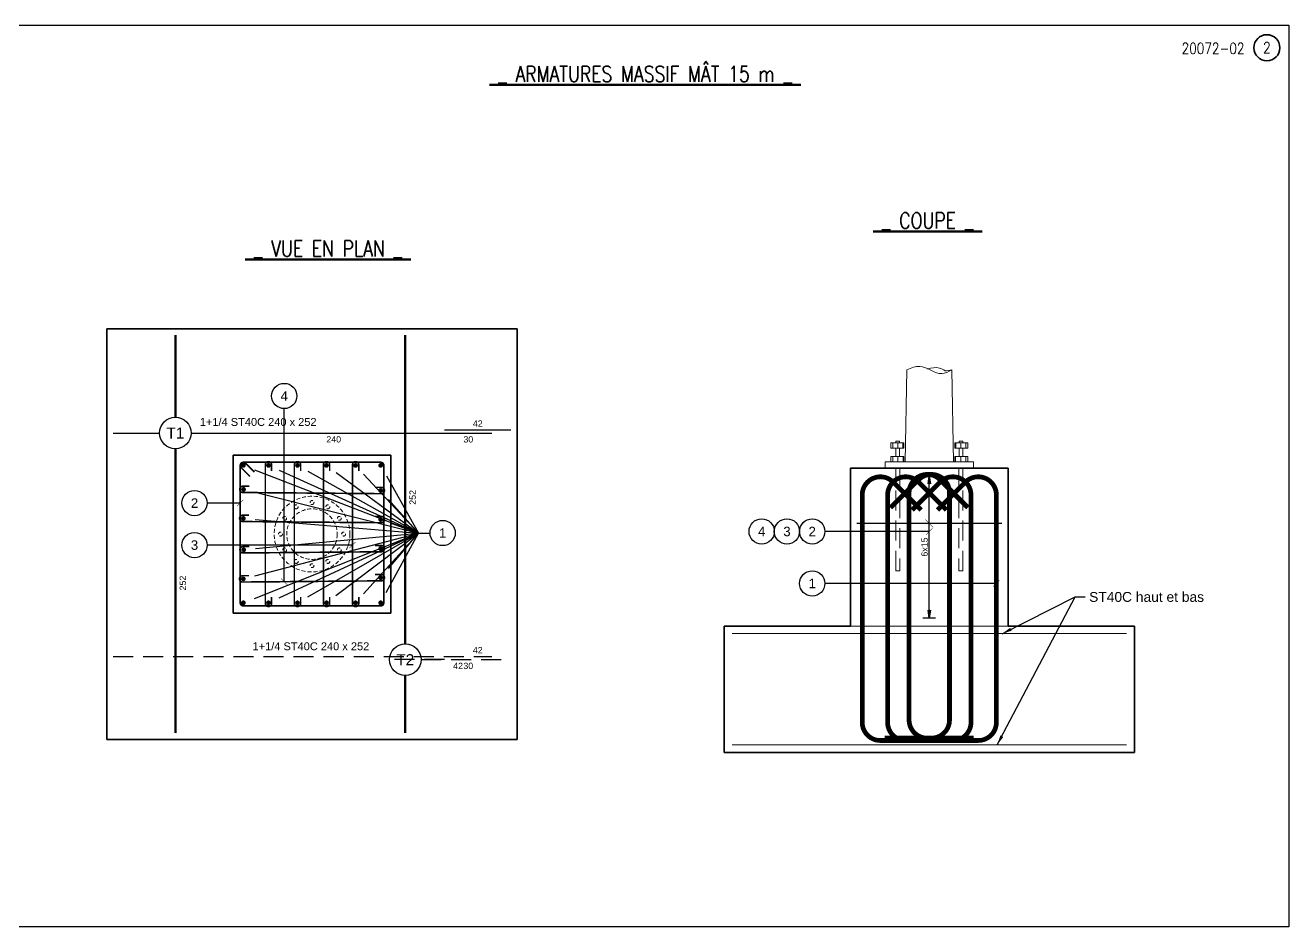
# Model space of a CAD drawing. Header units: millimetres. Extents: x 249 to 3991, y 227 to 1772.
# Drawn here: x 2374 to 3174, y 478 to 1049 of the extents above; entities that cross this region are included whole.
import ezdxf
from ezdxf.enums import TextEntityAlignment as Align

# ---------------------------------------------------------------- set-up
doc = ezdxf.new("R2010")
doc.units = ezdxf.units.MM
doc.linetypes.add('CACHE', pattern=[4.765, 3.175, -1.59])
doc.linetypes.add('CACHEX2', pattern=[19.05, 12.7, -6.35])
doc.layers.get('Defpoints').update_dxf_attribs({"color": 252})
for name, color, linetype, lineweight in [('Cotation', 4, 'Continuous', 20), ('Reprise', 4, 'Reprise_béton_1', 18), ('Texte_normal', 7, 'Continuous', 50), ('Texte_repère', 1, 'Continuous', 35), ('Tirets', 5, 'CACHEX2', 18), ('Trait_fin_magenta', 6, 'Continuous', 18), ('Trait_fort', 3, 'Continuous', 70), ('Trait_moy_rouge', 1, 'Continuous', 35)]:
    doc.layers.add(name, color=color, linetype=linetype, lineweight=lineweight)
for name, color, linetype in [('PROG-ADFER-ACIERS', 1, 'Continuous'), ('PROG-ADFER-COT_ACIERS', 6, 'Continuous'), ('PROG-ADFER-REPERAGE', 1, 'Continuous'), ('PROG-ADFER-REPERES', 7, 'Continuous'), ('PROG-ADFER-TS_COT_INF', 1, 'Continuous'), ('PROG-ADFER-TS_COT_SUP', 1, 'Continuous'), ('PROG-ADFER-TS_NAPPE_INF', 2, 'Continuous'), ('PROG-ADFER-TS_NAPPE_SUP', 6, 'CACHEX2')]:
    doc.layers.add(name, color=color, linetype=linetype)
doc.styles.add('$LIBFER$', font='isocpeur.ttf')
doc.styles.add('ROMANS', font='romans.shx', dxfattribs={"width": 0.8})
doc.styles.get("Standard").update_dxf_attribs({"font": 'arial.ttf'})
doc.linetypes.add('Reprise_béton_1', pattern='A,5,["|",Standard,S=1,R=-30,X=0,Y=0],-1,["|",Standard,S=1,R=30,X=0,Y=0],5,["|",Standard,S=1,R=30,X=0.5,Y=-0.866025],-0.5,["|",Standard,S=1,R=-30,X=0,Y=-0.866025],-0.5', length=12)
doc.dimstyles.new('most25', dxfattribs={"dimscale": 2.5, "dimtxt": 2.5, "dimasz": 2.5, "dimexe": 1.3, "dimexo": 2, "dimgap": 1, "dimtad": 1, "dimdec": 1, "dimdsep": 46, "dimtxsty": 'Standard', "dimblk": 'OBLIQUE', "dimcen": 2.5, "dimclrt": 1, "dimazin": 2, "dimtfac": 1, "dimtdec": 1, "dimtix": 1, "dimtmove": 2, "dimatfit": 3, "dimfxl": 1, "dimtolj": 1, "dimtzin": 0, "dimarcsym": 0})

# ---------------------------------------------------------------- blocks, each defined once
blk = doc.blocks.new('_Oblique')
at = {"color": 0, "linetype": 'ByBlock', "lineweight": -2}
blk.add_line((-0.5, -0.5), (0.5, 0.5), dxfattribs=at)
blk = doc.blocks.new('$FER-TRL')
at = {"color": 0, "linetype": 'ByBlock', "style": '$LIBFER$'}
blk.add_attdef('TREILLIS', text='', height=1, dxfattribs=at).set_placement((0, 0), align=Align.MIDDLE)
blk = doc.blocks.new('$$FER_BULT')
at = {"color": 1}
blk.add_circle((0, 0), 0.5, dxfattribs=at)
blk = doc.blocks.new('*U103')
at = {"color": 0, "insert": (0, 0), "char_height": 1, "width": 16.755, "attachment_point": 5}
blk.add_mtext('1+1/4 ST40C 240 x 252', dxfattribs=at)
blk = doc.blocks.new('*U104')
at = {"color": 0, "insert": (0, 0), "char_height": 1, "width": 2.5565, "attachment_point": 5}
blk.add_mtext('240', dxfattribs=at)
blk = doc.blocks.new('*U105')
at = {"color": 0, "insert": (0, 0), "char_height": 1, "width": 1.6426, "attachment_point": 5}
blk.add_mtext('30', dxfattribs=at)
blk = doc.blocks.new('*U106')
at = {"color": 0, "insert": (0, 0), "char_height": 1, "width": 2.5487, "attachment_point": 5}
blk.add_mtext('252', dxfattribs=at)
blk = doc.blocks.new('*U107')
at = {"color": 0, "insert": (0, 0), "char_height": 1, "width": 1.6819, "attachment_point": 5}
blk.add_mtext('42', dxfattribs=at)
blk = doc.blocks.new('*U122')
at = {"color": 0, "insert": (0, 0), "char_height": 1, "width": 16.755, "attachment_point": 5}
blk.add_mtext('1+1/4 ST40C 240 x 252', dxfattribs=at)
blk = doc.blocks.new('*U123')
at = {"color": 0, "insert": (0, 0), "char_height": 1, "width": 1.6819, "attachment_point": 5}
blk.add_mtext('42', dxfattribs=at)
blk = doc.blocks.new('*U124')
at = {"color": 0, "insert": (0, 0), "char_height": 1, "width": 1.6426, "attachment_point": 5}
blk.add_mtext('30', dxfattribs=at)
blk = doc.blocks.new('*U125')
at = {"color": 0, "insert": (0, 0), "char_height": 1, "width": 2.5487, "attachment_point": 5}
blk.add_mtext('252', dxfattribs=at)
blk = doc.blocks.new('*U126')
at = {"color": 0, "insert": (0, 0), "char_height": 1, "width": 1.6819, "attachment_point": 5}
blk.add_mtext('42', dxfattribs=at)
blk = doc.blocks.new('$FER_ANOPLEIN')
at = {"color": 0, "const_width": 0.5}
blk.add_lwpolyline([(-0.25, 0, 1), (0.25, 0, 1)], format="xyb", close=True, dxfattribs=at)
blk = doc.blocks.new('$$FER_BUL', base_point=(-0.5, 0))
at = {"color": 0}
blk.add_circle((0, 0), 0.5, dxfattribs=at)
blk = doc.blocks.new('$FER_REPERE')
blk.add_attdef('NUMERO', text='', height=1).set_placement((0, 0), align=Align.MIDDLE)
blk = doc.blocks.new('M-45')
at = {"color": 0, "linetype": 'ByBlock', "const_width": 0.06}
blk.add_lwpolyline([(-0.5, -0.5), (0.5, 0.5)], dxfattribs=at)
blk = doc.blocks.new('FLECHE')
blk.add_hatch(color=0).paths.add_polyline_path([(1.25, -0.2), (0.99, 0), (1.25, 0.2), (0, 0)])
at = {"color": 0}
for p, q in [((0, 0), (1.25, 0.2)), ((1.25, -0.2), (0, 0)), ((1.25, 0.2), (0.99, 0)), ((0.99, 0), (1.25, -0.2))]:
    blk.add_line(p, q, dxfattribs=at)
blk = doc.blocks.new('*U144')
at = {"color": 0, "insert": (0, 0), "char_height": 1, "width": 3.359, "attachment_point": 5}
blk.add_mtext('6x15', dxfattribs=at)

msp = doc.modelspace()

# ---------------------------------------------------------------- linework, layer by layer
at = {"layer": 'Defpoints'}
msp.add_lwpolyline([(2357.22, 1048.87), (3174, 1048.87), (3174, 478), (2357.22, 478)], close=True, dxfattribs=at)
at = {"layer": 'PROG-ADFER-ACIERS', "color": 2, "const_width": 1}
for points in [[(2518.8, 765.9), (2513.14, 771.56, 0.668323), (2509.73, 770.14), (2509.73, 683.14, 0.414214), (2511.73, 681.14), (2598.73, 681.14, 0.414214), (2600.73, 683.14), (2600.73, 770.14, 0.414214), (2598.73, 772.14), (2511.73, 772.14, 0.668323), (2510.32, 768.73), (2515.98, 763.07)], [(2529.63, 766.54), (2529.63, 770.54, 0.414214), (2527.63, 772.54), (2527.63, 772.54, 0.414214), (2525.63, 770.54), (2525.63, 682.74, 0.414214), (2527.63, 680.74), (2527.63, 680.74, 0.414214), (2529.63, 682.74), (2529.63, 686.74)], [(2548.03, 766.54), (2548.03, 770.54, 0.414214), (2546.03, 772.54), (2546.03, 772.54, 0.414214), (2544.03, 770.54), (2544.03, 682.74, 0.414214), (2546.03, 680.74), (2546.03, 680.74, 0.414214), (2548.03, 682.74), (2548.03, 686.74)], [(2566.43, 766.54), (2566.43, 770.54, 0.414214), (2564.43, 772.54), (2564.43, 772.54, 0.414214), (2562.43, 770.54), (2562.43, 682.74, 0.414214), (2564.43, 680.74), (2564.43, 680.74, 0.414214), (2566.43, 682.74), (2566.43, 686.74)], [(2584.83, 766.54), (2584.83, 770.54, 0.414214), (2582.83, 772.54), (2582.83, 772.54, 0.414214), (2580.83, 770.54), (2580.83, 682.74, 0.414214), (2582.83, 680.74), (2582.83, 680.74, 0.414214), (2584.83, 682.74), (2584.83, 686.74)], [(2515.45, 756.96), (2511.45, 756.99, 0.414214), (2509.43, 755.01), (2509.43, 755.01, 0.414214), (2511.42, 752.99), (2599.11, 752.24, 0.414214), (2601.13, 754.22), (2601.13, 754.22, 0.414214), (2599.15, 756.24), (2595.15, 756.27)], [(2515.35, 738.56), (2511.35, 738.6, 0.414214), (2509.33, 736.61), (2509.33, 736.61, 0.414214), (2511.31, 734.6), (2599.11, 733.84, 0.414214), (2601.13, 735.82), (2601.13, 735.82, 0.414214), (2599.15, 737.84), (2595.15, 737.87)], [(2515.51, 718.75), (2511.51, 718.72, 0.414214), (2509.53, 716.7), (2509.53, 716.7, 0.414214), (2511.54, 714.72), (2599.15, 715.45, 0.414214), (2601.13, 717.46), (2601.13, 717.46, 0.414214), (2599.11, 719.45), (2595.11, 719.41)], [(2515.23, 700.33), (2511.23, 700.3, 0.414214), (2509.25, 698.28), (2509.25, 698.28, 0.414214), (2511.26, 696.29), (2599.15, 697.05, 0.414214), (2601.13, 699.06), (2601.13, 699.06, 0.414214), (2599.11, 701.05), (2595.11, 701.01)]]:
    msp.add_lwpolyline(points, format="xyb", dxfattribs=at)
at = {"layer": 'PROG-ADFER-ACIERS', "color": 3, "const_width": 3}
for points in [[(2941.1, 741.89), (2923.42, 759.57, 0.668179), (2903.79, 751.44), (2903.79, 607.44, 0.414214), (2915.29, 595.94), (2944.79, 595.94)], [(2918.09, 597.44), (2947.59, 597.44, 0.414214), (2959.09, 608.94), (2959.09, 752.94, 0.668179), (2939.46, 761.07), (2921.78, 743.39)], [(2957.18, 741.89), (2939.5, 759.57, 0.668179), (2919.87, 751.44), (2919.87, 607.44, 0.414214), (2931.37, 595.94), (2960.87, 595.94)], [(2931.7, 595.94), (2961.2, 595.94, 0.414214), (2972.7, 607.44), (2972.7, 751.44, 0.668179), (2953.07, 759.57), (2935.39, 741.89)], [(2970.79, 743.39), (2953.12, 761.07, 0.668179), (2933.48, 752.94), (2933.48, 608.94, 0.414214), (2944.98, 597.44), (2974.48, 597.44)], [(2947.79, 595.94), (2977.29, 595.94, 0.414214), (2988.79, 607.44), (2988.79, 751.44, 0.668179), (2969.15, 759.57), (2951.48, 741.89)]]:
    msp.add_lwpolyline(points, format="xyb", dxfattribs=at)
at = {"layer": 'PROG-ADFER-ACIERS', "color": 2}
for points in [[(2950.29, 763.44), (2942.29, 763.44)], [(2950.29, 673.44), (2942.29, 673.44)]]:
    msp.add_lwpolyline(points, dxfattribs=at)
at = {"layer": 'PROG-ADFER-ACIERS', "color": 2, "const_width": 1}
msp.add_lwpolyline([(2992.29, 733.44), (2900.29, 733.44)], dxfattribs=at)
at = {"layer": 'PROG-ADFER-COT_ACIERS'}
msp.add_lwpolyline([(2946.29, 673.44), (2946.29, 763.44)], dxfattribs=at)
at = {"layer": 'PROG-ADFER-REPERAGE', "color": 4}
for p in [(2518.73, 767.44), (2534.47, 767.06), (2552.58, 766.48), (2570.47, 765.7), (2587.93, 764.65), (2602.38, 763.59), (2519.11, 753.17), (2603.71, 748.63), (2519.2, 735.97), (2605.79, 733.32), (2518.7, 685.92), (2518.9, 700.19), (2519.39, 717.43), (2534.43, 686.31), (2552.53, 686.89), (2570.4, 687.68), (2587.85, 688.72), (2602.3, 689.74), (2603.57, 704.77), (2605.66, 720.31)]:
    msp.add_line(p, (2622.61, 727.32), dxfattribs=at)
for points in [[(2537.63, 696.52), (2537.63, 806.12)], [(2509.73, 746.31), (2488.78, 746.31)], [(2622.61, 727.32), (2629.98, 727.32)], [(2946.29, 728.31), (2880.11, 728.31)], [(2580.83, 719.68), (2488.78, 719.68)], [(2988.79, 695.39), (2880.11, 695.39)]]:
    msp.add_lwpolyline(points, dxfattribs=at)
at = {"layer": 'PROG-ADFER-TS_NAPPE_INF', "color": 2, "const_width": 1.4}
for points in [[(2468.69, 852.64), (2468.69, 800.63)], [(2468.69, 780.63), (2468.69, 600.64)]]:
    msp.add_lwpolyline(points, dxfattribs=at)
at = {"layer": 'PROG-ADFER-TS_NAPPE_INF', "color": 2}
for points in [[(2639.23, 792.63), (2681.23, 792.63)], [(2429.23, 790.63), (2458.69, 790.63)], [(2478.69, 790.63), (2669.23, 790.63)]]:
    msp.add_lwpolyline(points, dxfattribs=at)
at = {"layer": 'PROG-ADFER-TS_NAPPE_SUP', "color": 2, "const_width": 1.4}
for points in [[(2614.27, 852.64), (2614.27, 657.16)], [(2614.27, 637.16), (2614.27, 600.64)]]:
    msp.add_lwpolyline(points, dxfattribs=at)
at = {"layer": 'PROG-ADFER-TS_NAPPE_SUP', "color": 2}
for points in [[(2429.23, 649.16), (2669.23, 649.16)], [(2639.23, 647.16), (2604.27, 647.16)], [(2624.27, 647.16), (2681.23, 647.16)]]:
    msp.add_lwpolyline(points, dxfattribs=at)
at = {"layer": 'Reprise', "ltscale": 2}
msp.add_line((2896.29, 668.44), (2996.29, 668.44), dxfattribs=at)
at = {"layer": 'Texte_repère'}
msp.add_circle((3160.16, 1034.65), 8.25, dxfattribs=at)
at = {"layer": 'Tirets'}
for p, q in [((2925.06, 703.44), (2925.06, 768.44)), ((2927.56, 768.44), (2927.56, 703.44)), ((2965.06, 768.44), (2965.06, 703.44)), ((2967.56, 703.44), (2967.56, 768.44)), ((2927.56, 703.44), (2925.06, 703.44)), ((2965.06, 703.44), (2967.56, 703.44))]:
    msp.add_line(p, q, dxfattribs=at)
at = {"layer": 'Tirets', "ltscale": 0.2}
for centre, radius in [((2555.23, 726.64), 24), ((2545.19, 743.94), 1.25), ((2555.23, 746.64), 1.25), ((2565.27, 743.94), 1.25), ((2537.91, 736.64), 1.25), ((2555.23, 726.64), 16), ((2572.55, 736.64), 1.25), ((2535.23, 726.64), 1.25), ((2575.23, 726.64), 1.25), ((2537.91, 716.64), 1.25), ((2572.55, 716.64), 1.25), ((2545.19, 709.34), 1.25), ((2555.23, 706.64), 1.25), ((2555.23, 706.64), 1.25), ((2565.27, 709.34), 1.25)]:
    msp.add_circle(centre, radius, dxfattribs=at)
at = {"layer": 'Trait_fin_magenta'}
for p, q in [((2932.09, 830.57), (2930.93, 772.32)), ((2960.56, 830.57), (2961.69, 772.32)), ((2923.17, 784.51), (2923.17, 781.08)), ((2925.03, 785.44), (2927.49, 785.44)), ((2925.03, 785.44), (2925.03, 784.51)), ((2926.26, 784.51), (2926.26, 781.08)), ((2927.49, 785.44), (2927.49, 784.51)), ((2929.59, 784.51), (2929.59, 781.08)), ((2963.03, 784.51), (2963.03, 781.08)), ((2967.59, 785.44), (2965.13, 785.44)), ((2965.13, 785.44), (2965.13, 784.51)), ((2966.36, 784.51), (2966.36, 781.08)), ((2967.59, 785.44), (2967.59, 784.51)), ((2969.45, 784.51), (2969.45, 781.08)), ((2925.03, 781.08), (2925.03, 775.75)), ((2927.49, 781.08), (2927.49, 775.75)), ((2965.13, 781.08), (2965.13, 775.75)), ((2967.59, 781.08), (2967.59, 775.75)), ((2918.26, 772.24), (2918.26, 768.35)), ((2918.26, 768.44), (2974.31, 768.44)), ((2923.22, 775.75), (2923.22, 772.32)), ((2926.31, 775.75), (2926.31, 772.32)), ((2929.64, 775.75), (2929.64, 772.32)), ((2962.98, 775.75), (2962.98, 772.32)), ((2966.31, 775.75), (2966.31, 772.32)), ((2969.4, 775.75), (2969.4, 772.32)), ((2974.31, 772.32), (2974.31, 768.44))]:
    msp.add_line(p, q, dxfattribs=at)
for points in [[(2921.88, 784.51), (2930.08, 784.51), (2930.08, 781.08), (2921.88, 781.08)], [(2970.74, 784.51), (2962.54, 784.51), (2962.54, 781.08), (2970.74, 781.08)], [(2918.26, 772.32), (2974.31, 772.32), (2974.31, 768.44), (2918.26, 768.44)], [(2921.93, 775.75), (2930.13, 775.75), (2930.13, 772.32), (2921.93, 772.32)], [(2970.69, 775.75), (2962.49, 775.75), (2962.49, 772.32), (2970.69, 772.32)]]:
    msp.add_lwpolyline(points, close=True, dxfattribs=at)
msp.add_spline([(2932.09, 830.57), (2940.32, 832.88), (2954.21, 828.25), (2960.56, 830.62)], degree=3, dxfattribs=at)
msp.add_open_spline([(2960.56, 830.62), (2956.83, 829.79), (2956.62, 829.92), (2956.4, 830.04), (2956.4, 830.04), (2956.4, 830.05), (2956.39, 830.05), (2955.16, 830.77), (2951.63, 832.66), (2947.78, 831.98), (2945.22, 831.14)], degree=3, knots=[0.571513, 0.571513, 0.571513, 0.571513, 1.694627, 1.694627, 1.694627, 1.709548, 1.709548, 1.709548, 8.142322, 20.07693, 20.07693, 20.07693, 20.07693], dxfattribs=at)
at = {"layer": 'Trait_fort', "linetype": 'CACHE', "ltscale": 2, "const_width": 0.7}
for points in [[(2821.29, 663.74), (2821.29, 663.74), (3071.29, 663.74), (3071.29, 663.74)], [(2821.29, 593.14), (2821.29, 593.14), (3071.29, 593.14), (3071.29, 593.14)]]:
    msp.add_lwpolyline(points, dxfattribs=at)
at = {"layer": 'Trait_moy_rouge'}
for p, q in [((2425.23, 856.64), (2685.23, 856.64)), ((2425.23, 596.64), (2425.23, 856.64)), ((2685.23, 856.64), (2685.23, 596.64)), ((2505.23, 676.64), (2505.23, 776.64)), ((2505.23, 776.64), (2605.23, 776.64)), ((2605.23, 776.64), (2605.23, 676.64)), ((2996.29, 768.44), (2896.29, 768.44)), ((2896.29, 768.44), (2896.29, 668.44)), ((2896.29, 768.44), (2996.29, 768.44)), ((2996.29, 668.44), (2996.29, 768.44)), ((2505.23, 676.64), (2605.23, 676.64)), ((2816.29, 668.44), (2896.29, 668.44)), ((2816.29, 588.44), (2816.29, 668.44)), ((2996.29, 668.44), (3076.29, 668.44)), ((3076.29, 668.44), (3076.29, 588.44)), ((2685.23, 596.64), (2425.23, 596.64)), ((3076.29, 588.44), (2816.29, 588.44))]:
    msp.add_line(p, q, dxfattribs=at)

# ---------------------------------------------------------------- block references
at = {"layer": 'PROG-ADFER-ACIERS', "color": 3, "xscale": 3, "yscale": 3, "zscale": 3}
for p in [(2511.73, 770.14), (2527.63, 770.14), (2546.03, 770.14), (2564.43, 770.14), (2582.83, 770.14), (2598.73, 770.14), (2511.83, 754.98), (2598.73, 754.24), (2511.73, 736.59), (2598.73, 735.84), (2511.93, 716.72), (2598.73, 717.44), (2511.65, 698.3), (2598.73, 699.04), (2511.73, 683.14), (2527.63, 683.14), (2546.03, 683.14), (2564.43, 683.14), (2582.83, 683.14), (2598.73, 683.14)]:
    msp.add_blockref('$FER_ANOPLEIN', p, dxfattribs=at)
at = {"layer": 'PROG-ADFER-COT_ACIERS'}
for name, p, xscale, yscale, rotation in [('FLECHE', (2946.29, 763.44), 4, 4, 270.0000000000052), ('M-45', (2946.29, 733.44), 5, 5, 90), ('FLECHE', (2946.29, 673.44), 4, 4, 90)]:
    msp.add_blockref(name, p, dxfattribs=dict(at, xscale=xscale, yscale=yscale, rotation=rotation))
at = {"layer": 'PROG-ADFER-COT_ACIERS', "xscale": 4, "yscale": 4, "zscale": 4, "rotation": 89.9999999999999}
msp.add_blockref('*U144', (2943.29, 718.44), dxfattribs=at)
at = {"layer": 'PROG-ADFER-REPERAGE', "color": 4, "xscale": 16, "yscale": 16}
for p, rotation in [((2537.63, 806.12), 90), ((2488.78, 746.31), 180), ((2848.11, 728.31), 179.9999999999999), ((2864.11, 728.31), 179.9999999999999), ((2880.11, 728.31), 180), ((2488.78, 719.68), 180), ((2880.11, 695.39), 180)]:
    msp.add_blockref('$$FER_BUL', p, dxfattribs=dict(at, rotation=rotation))
at = {"layer": 'PROG-ADFER-REPERAGE', "color": 1, "xscale": 4, "yscale": 4}
for p, rotation in [((2509.73, 746.31), 180), ((2946.29, 728.31), 180), ((2580.83, 719.68), 180), ((2537.63, 696.52), 90), ((2988.79, 695.39), 180)]:
    msp.add_blockref('M-45', p, dxfattribs=dict(at, rotation=rotation))
at = {"layer": 'PROG-ADFER-REPERAGE', "color": 4, "xscale": 16, "yscale": 16}
msp.add_blockref('$$FER_BUL', (2629.98, 727.32), dxfattribs=at)
at = {"layer": 'PROG-ADFER-REPERES'}
ref = msp.add_blockref('$FER_REPERE', (2537.63, 814.12), dxfattribs=dict(at, xscale=6, yscale=6, zscale=4))
ref.add_attrib('NUMERO', '4', dxfattribs={"height": 6}).set_placement((2537.63, 814.12), align=Align.MIDDLE)
ref = msp.add_blockref('$FER_REPERE', (2480.78, 746.31), dxfattribs=dict(at, xscale=6, yscale=6, zscale=2))
ref.add_attrib('NUMERO', '2', dxfattribs={"height": 6}).set_placement((2480.78, 746.31), align=Align.MIDDLE)
ref = msp.add_blockref('$FER_REPERE', (2637.98, 727.32), dxfattribs=dict(at, xscale=6, yscale=6))
ref.add_attrib('NUMERO', '1', dxfattribs={"height": 6}).set_placement((2637.98, 727.32), align=Align.MIDDLE)
ref = msp.add_blockref('$FER_REPERE', (2840.11, 728.31), dxfattribs=dict(at, xscale=6, yscale=6, zscale=4))
ref.add_attrib('NUMERO', '4', dxfattribs={"height": 6}).set_placement((2840.11, 728.31), align=Align.MIDDLE)
ref = msp.add_blockref('$FER_REPERE', (2856.11, 728.31), dxfattribs=dict(at, xscale=6, yscale=6, zscale=3))
ref.add_attrib('NUMERO', '3', dxfattribs={"height": 6}).set_placement((2856.11, 728.31), align=Align.MIDDLE)
ref = msp.add_blockref('$FER_REPERE', (2872.11, 728.31), dxfattribs=dict(at, xscale=6, yscale=6, zscale=2))
ref.add_attrib('NUMERO', '2', dxfattribs={"height": 6}).set_placement((2872.11, 728.31), align=Align.MIDDLE)
ref = msp.add_blockref('$FER_REPERE', (2480.78, 719.68), dxfattribs=dict(at, xscale=6, yscale=6, zscale=3))
ref.add_attrib('NUMERO', '3', dxfattribs={"height": 6}).set_placement((2480.78, 719.68), align=Align.MIDDLE)
ref = msp.add_blockref('$FER_REPERE', (2872.11, 695.39), dxfattribs=dict(at, xscale=6, yscale=6))
ref.add_attrib('NUMERO', '1', dxfattribs={"height": 6}).set_placement((2872.11, 695.39), align=Align.MIDDLE)
at = {"layer": 'PROG-ADFER-TS_COT_INF', "color": 2, "xscale": 20, "yscale": 20, "zscale": 20}
msp.add_blockref('$$FER_BULT', (2468.69, 790.63), dxfattribs=at)
at = {"layer": 'PROG-ADFER-TS_COT_INF', "color": 1, "xscale": 5, "yscale": 5, "zscale": 5}
msp.add_blockref('*U103', (2521.11, 797.63), dxfattribs=at)
at = {"layer": 'PROG-ADFER-TS_COT_INF', "xscale": 4, "yscale": 4, "zscale": 4}
for name, p in [('*U107', (2660.23, 796.63)), ('*U104', (2568.96, 786.63)), ('*U105', (2654.23, 786.63))]:
    msp.add_blockref(name, p, dxfattribs=at)
at = {"layer": 'PROG-ADFER-TS_COT_INF', "xscale": 4, "yscale": 4, "zscale": 4, "rotation": 90.00000000000007}
msp.add_blockref('*U106', (2473.39, 695.64), dxfattribs=at)
at = {"layer": 'PROG-ADFER-TS_COT_SUP', "xscale": 4, "yscale": 4, "zscale": 4, "rotation": 90.00000000000007}
msp.add_blockref('*U125', (2618.97, 749.9), dxfattribs=at)
at = {"layer": 'PROG-ADFER-TS_COT_SUP', "color": 1, "xscale": 5, "yscale": 5, "zscale": 5}
msp.add_blockref('*U122', (2554.52, 655.56), dxfattribs=at)
at = {"layer": 'PROG-ADFER-TS_COT_SUP', "color": 6, "xscale": 20, "yscale": 20, "zscale": 20}
msp.add_blockref('$$FER_BULT', (2614.27, 647.16), dxfattribs=at)
at = {"layer": 'PROG-ADFER-TS_COT_SUP', "xscale": 4, "yscale": 4, "zscale": 4}
for name, p in [('*U126', (2660.23, 653.16)), ('*U123', (2647.75, 643.16)), ('*U124', (2654.23, 643.16))]:
    msp.add_blockref(name, p, dxfattribs=at)
at = {"layer": 'PROG-ADFER-TS_NAPPE_INF'}
ref = msp.add_blockref('$FER-TRL', (2468.69, 790.63), dxfattribs=dict(at, xscale=7, yscale=7, zscale=7))
ref.add_attrib('TREILLIS', 'T1', dxfattribs={"layer": '0', "color": 0, "height": 7}).set_placement((2468.69, 790.63), align=Align.MIDDLE)
at = {"layer": 'PROG-ADFER-TS_NAPPE_SUP'}
ref = msp.add_blockref('$FER-TRL', (2614.27, 647.16), dxfattribs=dict(at, xscale=7, yscale=7, zscale=7))
ref.add_attrib('TREILLIS', 'T2', dxfattribs={"layer": '0', "color": 0, "height": 7}).set_placement((2614.27, 647.16), align=Align.MIDDLE)

# ---------------------------------------------------------------- texts
at = {"layer": 'Cotation', "color": 1, "insert": (3047.55, 689.99), "char_height": 6.25, "attachment_point": 1}
msp.add_mtext('\\A1;ST40C haut et bas', dxfattribs=at)
at = {"layer": 'Texte_normal', "style": 'ROMANS', "width": 0.8}
for s, p in [('%%U _ ARMATURES MASSIF MÂT 15 m _ ', (2766.23, 1013.08)), ('%%U _ COUPE _ ', (2945.25, 920.22)), ('%%U _ VUE EN PLAN _ ', (2565.37, 902.47))]:
    msp.add_text(s, height=10, dxfattribs=at).set_placement(p, align=Align.CENTER)
at = {"layer": 'Texte_repère', "style": 'ROMANS', "width": 0.8}
msp.add_text('20072-02', height=7, dxfattribs=at).set_placement((3145.98, 1028.65), align=Align.BOTTOM_RIGHT)
msp.add_text('2', height=7, dxfattribs=at).set_placement((3160.16, 1034.65), align=Align.MIDDLE_CENTER)

# ---------------------------------------------------------------- leaders
at = {"layer": 'Cotation'}
msp.add_leader([(2989.32, 593.14), (3038.8, 686.86)], dimstyle='most25', override={"dimgap": 1, "dimtad": 0}, dxfattribs=at)
at = {"layer": 'Cotation', "annotation_type": 0, "has_hookline": 1, "hookline_direction": 0, "text_width": 72.08}
msp.add_leader([(2992.43, 663.58), (3038.8, 686.86), (3045.05, 686.86)], dimstyle='most25', override={"dimgap": 1, "dimtad": 0}, dxfattribs=at)

doc.saveas('drawing.dxf')
